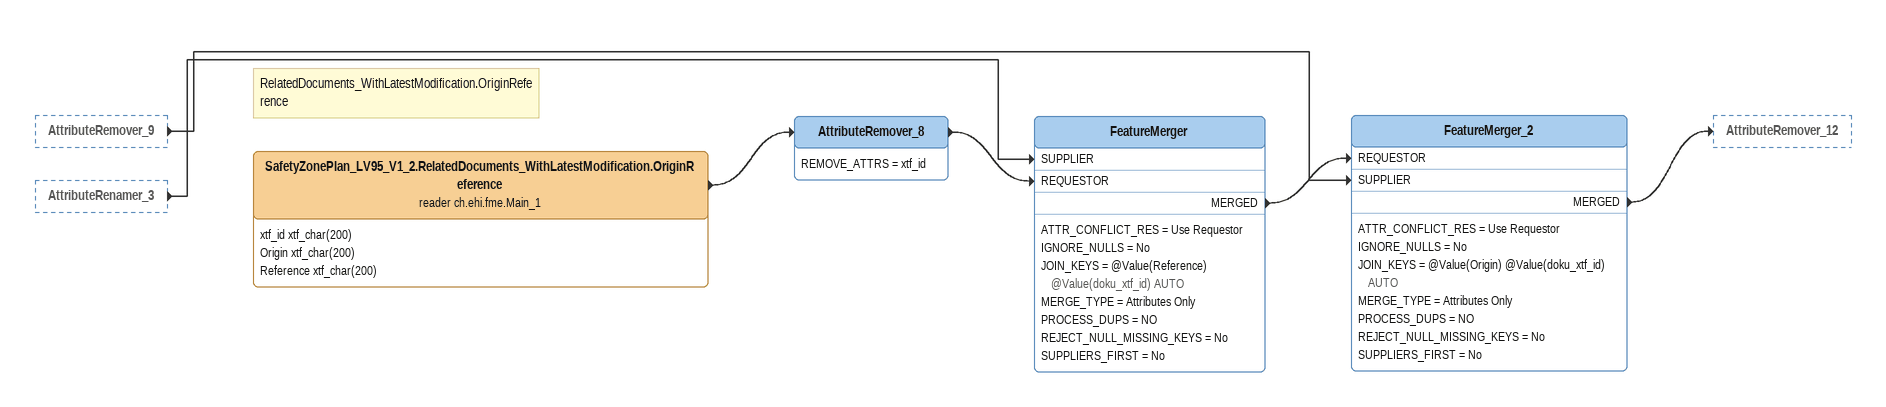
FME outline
AttributeRemover_9 [outside]
    -> FeatureMerger_2 [SUPPLIER]
AttributeRenamer_3 [outside]
    -> FeatureMerger [SUPPLIER]
Note: RelatedDocuments_WithLatestModification.OriginReference
SafetyZonePlan_LV95_V1_2.RelatedDocuments_WithLatestModification.OriginReference (reader ch.ehi.fme.Main_1)
    attributes: xtf_id xtf_char(200), Origin xtf_char(200), Reference xtf_char(200)
    -> AttributeRemover_8
AttributeRemover_8
    REMOVE_ATTRS = xtf_id
    -> FeatureMerger [REQUESTOR]
FeatureMerger
    ATTR_CONFLICT_RES = Use Requestor
    IGNORE_NULLS = No
    JOIN_KEYS = @Value(Reference) @Value(doku_xtf_id) AUTO
    MERGE_TYPE = Attributes Only
    PROCESS_DUPS = NO
    REJECT_NULL_MISSING_KEYS = No
    SUPPLIERS_FIRST = No
    MERGED -> FeatureMerger_2 [REQUESTOR]
FeatureMerger_2
    ATTR_CONFLICT_RES = Use Requestor
    IGNORE_NULLS = No
    JOIN_KEYS = @Value(Origin) @Value(doku_xtf_id) AUTO
    MERGE_TYPE = Attributes Only
    PROCESS_DUPS = NO
    REJECT_NULL_MISSING_KEYS = No
    SUPPLIERS_FIRST = No
    MERGED -> AttributeRemover_12
